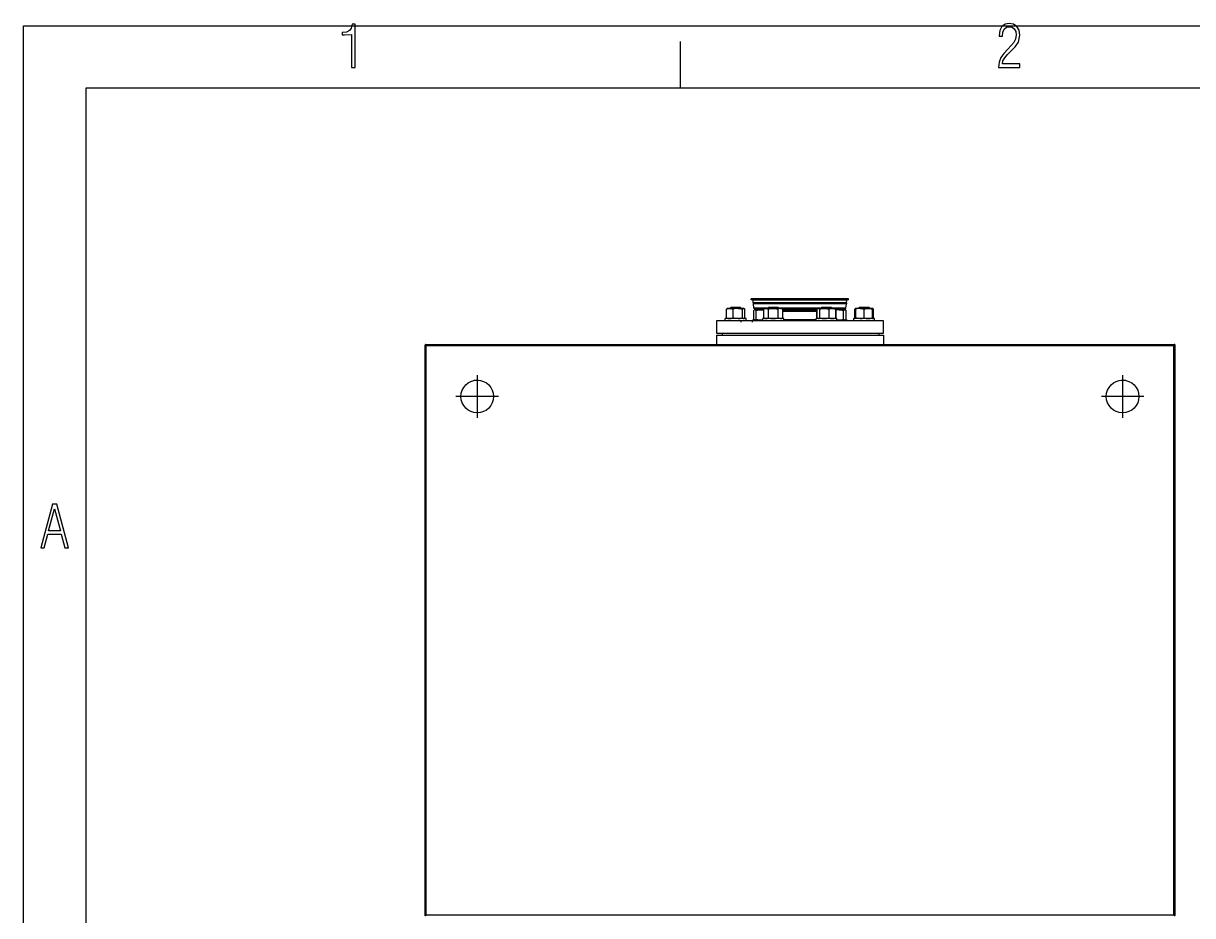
# Model space of a CAD drawing. Extents: x 0 to 420, y 0 to 297.
# Drawn here: x 0 to 93.4, y 225.9 to 297.2 of the extents above; entities that cross this region are included whole.
import ezdxf

# ---------------------------------------------------------------- set-up
doc = ezdxf.new("R2010")
doc.units = 0
doc.linetypes.add('DASHDOT', pattern=[18.5, 12, -3, 0.5, -3])
doc.layers.get('0').update_dxf_attribs({"linetype": 'CONTINUOUS'})

msp = doc.modelspace()

# ---------------------------------------------------------------- linework, layer by layer
at = {"color": 7}
for p, q in [((0, 0), (0, 297)), ((0, 297), (420, 297)), ((52.5, 292), (52.5, 295.75)), ((415, 292), (5, 292)), ((5, 292), (5, 5)), ((58.620613, 275.180817), (58.144547, 275.180817)), ((58.144547, 275.097504), (58.144547, 275.180817)), ((58.620613, 275.097504), (58.144547, 275.097504)), ((58.744911, 275.072784), (58.286182, 275.072784)), ((58.308643, 274.870605), (58.286182, 275.072784)), ((58.764626, 274.870605), (58.308643, 274.870605)), ((58.773949, 274.774994), (58.319271, 274.774994)), ((58.355785, 274.44635), (58.319271, 274.774994)), ((65.922325, 275.180817), (58.620613, 275.180817)), ((65.922325, 275.097504), (58.620613, 275.097504)), ((65.780693, 275.072784), (58.744911, 275.072784)), ((65.758224, 274.870605), (58.764626, 274.870605)), ((65.747604, 274.774994), (58.773949, 274.774994)), ((65.711082, 274.44635), (65.747604, 274.774994)), ((65.758224, 274.870605), (65.780693, 275.072784)), ((65.922325, 275.097504), (65.922325, 275.180817)), ((56.1572, 273.65799), (56.1572, 274.359222)), ((56.235767, 274.419708), (56.210587, 274.405182)), ((57.087997, 274.419708), (56.235767, 274.419708)), ((56.511883, 274.486389), (56.456326, 274.430817)), ((57.215042, 274.430817), (56.456326, 274.430817)), ((56.456326, 274.419708), (56.456326, 274.430817)), ((57.175758, 274.486389), (56.511883, 274.486389)), ((56.516464, 274.419708), (56.516464, 274.430817)), ((56.70153, 273.65799), (56.70153, 274.359222)), ((57.565777, 274.419708), (57.087997, 274.419708)), ((57.289661, 274.486389), (57.175758, 274.486389)), ((57.345215, 274.430817), (57.215042, 274.430817)), ((57.285076, 274.419708), (57.285076, 274.430817)), ((57.289661, 274.486389), (57.345215, 274.430817)), ((57.345215, 274.419708), (57.345215, 274.430817)), ((57.345215, 274.419708), (57.345215, 274.430817)), ((57.345215, 274.419708), (57.345215, 274.430817)), ((57.345215, 274.419708), (57.345215, 274.430817)), ((57.445103, 273.65799), (57.445103, 274.359222)), ((57.565777, 274.419708), (57.590954, 274.405182)), ((57.644341, 273.65799), (57.644341, 274.359222)), ((57.644341, 273.65799), (57.644341, 274.359222)), ((58.343586, 273.546875), (58.343586, 274.248108)), ((58.805996, 274.44635), (58.355785, 274.44635)), ((58.422153, 274.308594), (58.396942, 274.294067)), ((58.449055, 274.308594), (58.422153, 274.308594)), ((59.137619, 274.308594), (58.449055, 274.308594)), ((58.902908, 274.347504), (58.466217, 274.347504)), ((58.542828, 273.546875), (58.542828, 274.248108)), ((58.642712, 274.308594), (58.642712, 274.347504)), ((58.70285, 274.308594), (58.70285, 274.347504)), ((59.478424, 274.44635), (58.805996, 274.44635)), ((59.137619, 274.347504), (58.902908, 274.347504)), ((59.242413, 274.419708), (59.137615, 274.359222)), ((59.137615, 273.65799), (59.137615, 274.359222)), ((60.491013, 274.419708), (59.242413, 274.419708)), ((59.462971, 274.430817), (59.518528, 274.486389)), ((59.462971, 274.419708), (59.462971, 274.430817)), ((60.35186, 274.430817), (59.462971, 274.430817)), ((60.296307, 274.486389), (59.518528, 274.486389)), ((59.522518, 273.65799), (59.522518, 274.359222)), ((59.523109, 274.419708), (59.523109, 274.430817)), ((60.291721, 274.419708), (60.291721, 274.430817)), ((60.292316, 273.65799), (60.292316, 274.359222)), ((60.35186, 274.430817), (60.296307, 274.486389)), ((63.730518, 274.44635), (60.336353, 274.44635)), ((60.35186, 274.419708), (60.35186, 274.430817)), ((60.572422, 274.419708), (60.491013, 274.419708)), ((60.572422, 274.419708), (60.677216, 274.359222)), ((60.677216, 273.65799), (60.677216, 274.359222)), ((63.415886, 274.347504), (60.677216, 274.347504)), ((63.389656, 274.257599), (60.677216, 274.257599)), ((63.389656, 274.162567), (60.677216, 274.162567)), ((63.389656, 273.65799), (63.389656, 274.347504)), ((63.415886, 273.65799), (63.415886, 274.359222)), ((63.49445, 274.419708), (63.469242, 274.405151)), ((63.521351, 274.419708), (63.49445, 274.419708)), ((64.824463, 274.419708), (63.521351, 274.419708)), ((63.615124, 273.65799), (63.615124, 274.359222)), ((63.770565, 274.486389), (63.715012, 274.430817)), ((63.845184, 274.430817), (63.715012, 274.430817)), ((63.715012, 274.419708), (63.715012, 274.430817)), ((63.884468, 274.486389), (63.770565, 274.486389)), ((63.77515, 274.419708), (63.77515, 274.430817)), ((64.603897, 274.430817), (63.845184, 274.430817)), ((64.548347, 274.486389), (63.884468, 274.486389)), ((64.358696, 273.65799), (64.358696, 274.359222)), ((64.543762, 274.419708), (64.543762, 274.430817)), ((64.548347, 274.486389), (64.603897, 274.430817)), ((65.711082, 274.44635), (64.588394, 274.44635)), ((64.603897, 274.419708), (64.603897, 274.430817)), ((64.824463, 274.419708), (64.84967, 274.405151)), ((64.903023, 273.65799), (64.903023, 274.359222)), ((65.600655, 274.347504), (64.903023, 274.347504)), ((64.929253, 273.65799), (64.929253, 274.347504)), ((65.166939, 274.308594), (64.929253, 274.308594)), ((65.644714, 274.308594), (65.166939, 274.308594)), ((65.364021, 274.308594), (65.364021, 274.347504)), ((65.424156, 274.308655), (65.424156, 274.347534)), ((65.424156, 274.308594), (65.424156, 274.347504)), ((65.424156, 274.308624), (65.424156, 274.347504)), ((65.524048, 273.546875), (65.524048, 274.248108)), ((65.644714, 274.308594), (65.669899, 274.294067)), ((65.723282, 273.546875), (65.723282, 274.248108)), ((65.723282, 273.546875), (65.723282, 274.248108)), ((65.723282, 273.546875), (65.723282, 274.248108)), ((66.422531, 273.65799), (66.422531, 274.359222)), ((66.499428, 274.418762), (66.475914, 274.405182)), ((66.501099, 274.419708), (66.499435, 274.418762)), ((66.499435, 274.359222), (66.499435, 274.418762)), ((66.499435, 273.65799), (66.499435, 274.359222)), ((66.847282, 274.419708), (66.501099, 274.419708)), ((66.777214, 274.486389), (66.721657, 274.430817)), ((67.1661, 274.430817), (66.721657, 274.430817)), ((66.721657, 274.419708), (66.721657, 274.430817)), ((67.1661, 274.486389), (66.777214, 274.486389)), ((66.781792, 274.419708), (66.781792, 274.430817)), ((67.8311, 274.419708), (66.847282, 274.419708)), ((67.554993, 274.486389), (67.1661, 274.486389)), ((67.610542, 274.430817), (67.1661, 274.430817)), ((67.1661, 273.65799), (67.1661, 274.359222)), ((67.550407, 274.419708), (67.550407, 274.430817)), ((67.554993, 274.486389), (67.610542, 274.430817)), ((67.610542, 274.419708), (67.610542, 274.430817)), ((67.610542, 274.419708), (67.610542, 274.430817)), ((67.610542, 274.419708), (67.610542, 274.430817)), ((67.610542, 274.419708), (67.610542, 274.430817)), ((67.8311, 274.419708), (67.832764, 274.418762)), ((67.832764, 274.359222), (67.832764, 274.418762)), ((67.832764, 274.418762), (67.856285, 274.405182)), ((67.832764, 273.65799), (67.832764, 274.359222)), ((67.909668, 273.65799), (67.909668, 274.359222)), ((67.909668, 273.65799), (67.909668, 274.359222)), ((68.700104, 273.43457), (55.366768, 273.43457)), ((55.366768, 273.43457), (55.366768, 272.42804)), ((57.490028, 273.597504), (56.067436, 273.597504)), ((56.067436, 273.430817), (56.067436, 273.597504)), ((56.067436, 273.430817), (56.067436, 273.430908)), ((57.490028, 273.430817), (56.067436, 273.430817)), ((56.210556, 273.612061), (56.2141, 273.610077)), ((56.235767, 273.597504), (56.210556, 273.612061)), ((56.235767, 273.597504), (56.210587, 273.61203)), ((56.235767, 273.597504), (56.234104, 273.59845)), ((56.235767, 273.597504), (56.234104, 273.59845)), ((57.345215, 273.319733), (57.345215, 273.430908)), ((57.345215, 273.319733), (57.345215, 273.430908)), ((57.734104, 273.597504), (57.490028, 273.597504)), ((57.734104, 273.430817), (57.490028, 273.430817)), ((57.565777, 273.597504), (57.590984, 273.612061)), ((57.565777, 273.597504), (57.590954, 273.61203)), ((57.565777, 273.597504), (57.567436, 273.59845)), ((57.565777, 273.597504), (57.567436, 273.59845)), ((57.734104, 273.430817), (57.734104, 273.597504)), ((57.734104, 273.430817), (57.734104, 273.597504)), ((57.734104, 273.430817), (57.734104, 273.597504)), ((57.734104, 273.430817), (57.734104, 273.597504)), ((58.497902, 273.486389), (58.253822, 273.486389)), ((58.253822, 273.319733), (58.253822, 273.486389)), ((58.422153, 273.486389), (58.396942, 273.500946)), ((58.422153, 273.486389), (58.396976, 273.500916)), ((58.422153, 273.486389), (58.396976, 273.500916)), ((59.073994, 273.486389), (58.497902, 273.486389)), ((59.074081, 273.430817), (59.074081, 273.597504)), ((60.740749, 273.597504), (59.074081, 273.597504)), ((60.740749, 273.430817), (59.074081, 273.430817)), ((59.242413, 273.597504), (59.137615, 273.65799)), ((59.242413, 273.597504), (59.217201, 273.612061)), ((60.491013, 273.597504), (59.242413, 273.597504)), ((60.572422, 273.597504), (60.491013, 273.597504)), ((60.572422, 273.597504), (60.677216, 273.65799)), ((60.572422, 273.597504), (60.59763, 273.612061)), ((63.326122, 273.502502), (60.740334, 273.502502)), ((60.740749, 273.430817), (60.740749, 273.597504)), ((60.740749, 273.430817), (60.740749, 273.597504)), ((63.570198, 273.597504), (63.326122, 273.597504)), ((63.326122, 273.430817), (63.326122, 273.597504)), ((63.570198, 273.430817), (63.326122, 273.430817)), ((63.49445, 273.597504), (63.389656, 273.65799)), ((63.49445, 273.597504), (63.469242, 273.612061)), ((64.99279, 273.597504), (63.570198, 273.597504)), ((64.99279, 273.430817), (63.570198, 273.430817)), ((64.824463, 273.597504), (64.929253, 273.65799)), ((64.824463, 273.597504), (64.84967, 273.612061)), ((65.166939, 273.486389), (64.992775, 273.486389)), ((64.99279, 273.430817), (64.99279, 273.597504)), ((64.99279, 273.430817), (64.99279, 273.597504)), ((65.56897, 273.486389), (64.99279, 273.486389)), ((65.813049, 273.486389), (65.56897, 273.486389)), ((65.644714, 273.486389), (65.66993, 273.500946)), ((65.644714, 273.486389), (65.669899, 273.500916)), ((65.644714, 273.486389), (65.669899, 273.500916)), ((65.666077, 273.49881), (65.669899, 273.500916)), ((67.1661, 273.597504), (66.332764, 273.597504)), ((66.332764, 273.430817), (66.332764, 273.597504)), ((66.332764, 273.430817), (66.332764, 273.430908)), ((67.1661, 273.430817), (66.332764, 273.430817)), ((66.475883, 273.612061), (66.47934, 273.610138)), ((66.501099, 273.597504), (66.475883, 273.612061)), ((66.501099, 273.597504), (66.475914, 273.61203)), ((66.499435, 273.59845), (66.499435, 273.65799)), ((66.501099, 273.597504), (66.499435, 273.59845)), ((66.501099, 273.597504), (66.499435, 273.59845)), ((67.999435, 273.597504), (67.1661, 273.597504)), ((67.999435, 273.430817), (67.1661, 273.430817)), ((67.8311, 273.597504), (67.856316, 273.612061)), ((67.8311, 273.597504), (67.856285, 273.61203)), ((67.8311, 273.597504), (67.832764, 273.59845)), ((67.8311, 273.597504), (67.832764, 273.59845)), ((67.832764, 273.59845), (67.832764, 273.65799)), ((67.999435, 273.430817), (67.999435, 273.597504)), ((67.999435, 273.430817), (67.999435, 273.597504)), ((67.999435, 273.430817), (67.999435, 273.597504)), ((67.999435, 273.430817), (67.999435, 273.597504)), ((68.700104, 272.42804), (68.700104, 273.43457)), ((55.366768, 272.42804), (68.700104, 272.42804)), ((55.366768, 272.26416), (68.700104, 272.26416)), ((55.366768, 272.26416), (55.366768, 271.541962)), ((55.811062, 272.42804), (55.811062, 272.26416)), ((68.335266, 272.42804), (68.335266, 272.26416)), ((68.700104, 272.26416), (68.700104, 271.541962)), ((68.700104, 272.26416), (68.700104, 271.541992)), ((32.088989, 271.497498), (32.133434, 271.497498)), ((32.088989, 225.919724), (32.088989, 271.497498)), ((32.115013, 271.497498), (32.11602, 271.498383)), ((32.11602, 271.498383), (32.116997, 271.497498)), ((32.11602, 271.498383), (32.13343, 271.498383)), ((32.133434, 271.541931), (91.933441, 271.541931)), ((32.133434, 271.541931), (32.133434, 271.497498)), ((32.142731, 271.478912), (32.133434, 271.497498)), ((32.177879, 225.964157), (32.177879, 271.453064)), ((32.177879, 271.453064), (91.888992, 271.453064)), ((91.888992, 271.453064), (91.888992, 225.964157)), ((91.977882, 271.541931), (91.933441, 271.541931)), ((91.977882, 271.453064), (91.977859, 271.454102)), ((91.977882, 271.453064), (91.977875, 271.453796)), ((91.977882, 271.541931), (91.977882, 225.919724)), ((91.977882, 271.453064), (91.977882, 271.453186)), ((36.366768, 268.653046), (35.987762, 268.653046)), ((88.079102, 268.653046), (87.700104, 268.653046)), ((32.088989, 225.875275), (32.088989, 225.919724)), ((32.177879, 225.964157), (91.888992, 225.964157)), ((91.977882, 225.875275), (91.977882, 225.919724))]:
    msp.add_line(p, q, dxfattribs=at)
at = {"color": 7, "linetype": 'DASHDOT'}
for p, q in [((36.255657, 269.07251), (36.255657, 265.67804)), ((87.811218, 269.07251), (87.811218, 265.67804)), ((37.952881, 267.375275), (34.558434, 267.375275)), ((89.508438, 267.375275), (86.113991, 267.375275))]:
    msp.add_line(p, q, dxfattribs=at)
at = {"color": 7}
for points in [[(26.20537, 293.675842), (26.491947, 293.675842), (26.491947, 297.124176), (26.271141, 297.124176), (26.195974, 296.818787), (26.045639, 296.616791), (25.806042, 296.494629), (25.472485, 296.452362), (25.472485, 296.273834), (25.660404, 296.269135), (26.20537, 296.311401)], [(77.892616, 293.675842), (79.607384, 293.675842), (79.607384, 293.962433), (78.207382, 293.962433), (78.254364, 294.206726), (78.395302, 294.44632), (78.616112, 294.704712), (78.907387, 294.991272), (79.231544, 295.30603), (79.489937, 295.691284), (79.597992, 296.259735), (79.536919, 296.649658), (79.36779, 296.940948), (79.100006, 297.124176), (78.75705, 297.189941), (78.418793, 297.124176), (78.1651, 296.931549), (78.000671, 296.62619), (77.944298, 296.222137), (77.944298, 296.170471), (78.212082, 296.170471), (78.249664, 296.499329), (78.357719, 296.738922), (78.536247, 296.879883), (78.78524, 296.926849), (78.996643, 296.879883), (79.161079, 296.753021), (79.269127, 296.550995), (79.306717, 296.283234), (79.255035, 295.935577), (79.114098, 295.648987), (78.644295, 295.122833), (78.315437, 294.784576), (78.075844, 294.465118), (77.939598, 294.103363)], [(1.388926, 255.275833), (1.661409, 255.275833), (1.96208, 256.375153), (3.019127, 256.375153), (3.315101, 255.275833), (3.611074, 255.275833), (2.676174, 258.775818), (2.333221, 258.775818)], [(2.013758, 256.642944), (2.488255, 258.390594), (2.958054, 256.642944)]]:
    msp.add_lwpolyline(points, close=True, dxfattribs=at)
for points in [[(56.1572, 274.359222), (56.222294, 274.38327), (56.281586, 274.400299), (56.33704, 274.411438), (56.390202, 274.417419), (56.442394, 274.41861), (56.494911, 274.41507), (56.549046, 274.406555), (56.606205, 274.392578), (56.668118, 274.372223), (56.70153, 274.359222)], [(56.210587, 274.405182), (56.185295, 274.386993), (56.1572, 274.359222)], [(57.088516, 274.41864), (56.991714, 274.41568), (56.925446, 274.408752), (56.85614, 274.397461), (56.782173, 274.381256), (56.70153, 274.359222)], [(57.088516, 274.41864), (57.181778, 274.41333), (57.279533, 274.399506), (57.331505, 274.388977), (57.386421, 274.375671), (57.445103, 274.359222)], [(57.445103, 274.359222), (57.471073, 274.385162), (57.494587, 274.402832), (57.516556, 274.413666), (57.537682, 274.418427), (57.558605, 274.417511), (57.579937, 274.410828), (57.590954, 274.405182)], [(57.590954, 274.405182), (57.616245, 274.386993), (57.644341, 274.359222)], [(57.590984, 274.405151), (57.616264, 274.386993), (57.644341, 274.359222)], [(58.396942, 274.294067), (58.371666, 274.275879), (58.343586, 274.248108)], [(58.447281, 274.307556), (58.422531, 274.304901), (58.405632, 274.298615), (58.396942, 274.294067)], [(58.447281, 274.307556), (58.472271, 274.302216), (58.485146, 274.296448), (58.498463, 274.288391), (58.527103, 274.264557), (58.542828, 274.248108)], [(58.542828, 274.248108), (58.634762, 274.272858), (58.718307, 274.290161), (58.79641, 274.301208), (58.871361, 274.306793), (58.945164, 274.30722), (59.019779, 274.302551), (59.097191, 274.29248), (59.137619, 274.285217)], [(59.137615, 274.359222), (59.183643, 274.38327), (59.225567, 274.400299), (59.264782, 274.411438), (59.302372, 274.417419), (59.339279, 274.41861), (59.376411, 274.41507), (59.414692, 274.406555), (59.455109, 274.392578), (59.49889, 274.372223), (59.522518, 274.359222)], [(59.522518, 274.359222), (59.614571, 274.38327), (59.698421, 274.400299), (59.776848, 274.411438), (59.852028, 274.417419), (59.925842, 274.41861), (60.000107, 274.41507), (60.076668, 274.406555), (60.157501, 274.392578), (60.245064, 274.372223), (60.292316, 274.359222)], [(60.492634, 274.41864), (60.442528, 274.41568), (60.408222, 274.408752), (60.372349, 274.397461), (60.334057, 274.381256), (60.292316, 274.359222)], [(60.492634, 274.41864), (60.540913, 274.41333), (60.591515, 274.399506), (60.618412, 274.388977), (60.646839, 274.375671), (60.677216, 274.359222)], [(63.469242, 274.405151), (63.443962, 274.386993), (63.415886, 274.359222)], [(63.519577, 274.41864), (63.494827, 274.416016), (63.477932, 274.409729), (63.469242, 274.405151)], [(63.519577, 274.41864), (63.544567, 274.41333), (63.557442, 274.407562), (63.570759, 274.399506), (63.5994, 274.375671), (63.615124, 274.359222)], [(63.615124, 274.359222), (63.704041, 274.38327), (63.785034, 274.400299), (63.86079, 274.411438), (63.933407, 274.417419), (64.004707, 274.41861), (64.076439, 274.41507), (64.150391, 274.406555), (64.22847, 274.392578), (64.313049, 274.372223), (64.358696, 274.359222)], [(64.358696, 274.359222), (64.423782, 274.38327), (64.483078, 274.400299), (64.538536, 274.411438), (64.591698, 274.417419), (64.64389, 274.41861), (64.696404, 274.41507), (64.750534, 274.406555), (64.807693, 274.392578), (64.869614, 274.372223), (64.903023, 274.359222)], [(64.84967, 274.405151), (64.874947, 274.386993), (64.903023, 274.359222)], [(65.167458, 274.307556), (65.090569, 274.305878), (65.011955, 274.298615), (64.929253, 274.285217)], [(65.167458, 274.307556), (65.260719, 274.302216), (65.358475, 274.288391), (65.410446, 274.277863), (65.465363, 274.264557), (65.524048, 274.248108)], [(65.524048, 274.248108), (65.550018, 274.274048), (65.573532, 274.291718), (65.595497, 274.302551), (65.616623, 274.307343), (65.637543, 274.306396), (65.658882, 274.299713), (65.669899, 274.294067)], [(65.669899, 274.294067), (65.69519, 274.275879), (65.723282, 274.248108)], [(65.66993, 274.294067), (65.695206, 274.275879), (65.723282, 274.248108)], [(66.475914, 274.405182), (66.450623, 274.386993), (66.422531, 274.359222)], [(66.846397, 274.41864), (66.759605, 274.41568), (66.700188, 274.408752), (66.638054, 274.397461), (66.571732, 274.381256), (66.499435, 274.359222)], [(66.846397, 274.41864), (66.930008, 274.41333), (67.017654, 274.399506), (67.064247, 274.388977), (67.113487, 274.375671), (67.1661, 274.359222)], [(67.1661, 274.359222), (67.245819, 274.38327), (67.318436, 274.400299), (67.38636, 274.411438), (67.451462, 274.417419), (67.515388, 274.41861), (67.579704, 274.41507), (67.646011, 274.406555), (67.716011, 274.392578), (67.79184, 274.372223), (67.832764, 274.359222)], [(67.856285, 274.405182), (67.881577, 274.386993), (67.909668, 274.359222)], [(67.856316, 274.405151), (67.881592, 274.386993), (67.909668, 274.359222)], [(56.210587, 273.61203), (56.185295, 273.630219), (56.1572, 273.65799)], [(56.1572, 273.65799), (56.222294, 273.633942), (56.281586, 273.616913), (56.33704, 273.605774), (56.390202, 273.599792), (56.442394, 273.598602), (56.494911, 273.602173), (56.549046, 273.610657), (56.606205, 273.624634), (56.668118, 273.64502), (56.70153, 273.65799)], [(56.210556, 273.612061), (56.18528, 273.630219), (56.1572, 273.65799)], [(57.088516, 273.598572), (56.991714, 273.601532), (56.925446, 273.608459), (56.85614, 273.619751), (56.782173, 273.635956), (56.70153, 273.65799)], [(57.088516, 273.598572), (57.177475, 273.603455), (57.270348, 273.616058), (57.371105, 273.637634), (57.445103, 273.65799)], [(57.445103, 273.65799), (57.471073, 273.63205), (57.494587, 273.61438), (57.516556, 273.603546), (57.537682, 273.598785), (57.558605, 273.599701), (57.579937, 273.606384), (57.590954, 273.61203)], [(57.590954, 273.61203), (57.616245, 273.630219), (57.644341, 273.65799)], [(57.590984, 273.612061), (57.616264, 273.630219), (57.644341, 273.65799)], [(58.396942, 273.500946), (58.371666, 273.519135), (58.343586, 273.546875)], [(58.447281, 273.487457), (58.422531, 273.490112), (58.405632, 273.496368), (58.396942, 273.500946)], [(58.447281, 273.487457), (58.471115, 273.49234), (58.496002, 273.504974), (58.522999, 273.52652), (58.542828, 273.546875)], [(58.542828, 273.546875), (58.637531, 273.521454), (58.723412, 273.503967), (58.803665, 273.493011), (58.880772, 273.487885), (58.956928, 273.48819), (59.034275, 273.493927), (59.074078, 273.498962)], [(59.137615, 273.65799), (59.183643, 273.633942), (59.225567, 273.616913), (59.264782, 273.605774), (59.302372, 273.599792), (59.339279, 273.598602), (59.376411, 273.602173), (59.414692, 273.610657), (59.455109, 273.624634), (59.49889, 273.64502), (59.522518, 273.65799)], [(59.522518, 273.65799), (59.614571, 273.633942), (59.698421, 273.616913), (59.776848, 273.605774), (59.852028, 273.599792), (59.925842, 273.598602), (60.000107, 273.602173), (60.076668, 273.610657), (60.157501, 273.624634), (60.245064, 273.64502), (60.292316, 273.65799)], [(60.492634, 273.598572), (60.442528, 273.601532), (60.408222, 273.608459), (60.372349, 273.619751), (60.334057, 273.635956), (60.292316, 273.65799)], [(60.492634, 273.598572), (60.538681, 273.603455), (60.586758, 273.616058), (60.638912, 273.637634), (60.677216, 273.65799)], [(63.469242, 273.612061), (63.443962, 273.630219), (63.415886, 273.65799)], [(63.519577, 273.598572), (63.494827, 273.601196), (63.477932, 273.607483), (63.469242, 273.612061)], [(63.519577, 273.598572), (63.543411, 273.603455), (63.568298, 273.616058), (63.595295, 273.637634), (63.615124, 273.65799)], [(63.615124, 273.65799), (63.704041, 273.633942), (63.785034, 273.616913), (63.86079, 273.605774), (63.933407, 273.599792), (64.004707, 273.598602), (64.076439, 273.602173), (64.150391, 273.610657), (64.22847, 273.624634), (64.313049, 273.64502), (64.358696, 273.65799)], [(64.358696, 273.65799), (64.423782, 273.633942), (64.483078, 273.616913), (64.538536, 273.605774), (64.591698, 273.599792), (64.64389, 273.598602), (64.696404, 273.602173), (64.750534, 273.610657), (64.807693, 273.624634), (64.869614, 273.64502), (64.903023, 273.65799)], [(64.84967, 273.612061), (64.874947, 273.630219), (64.903023, 273.65799)], [(65.167458, 273.487457), (65.256416, 273.49234), (65.349289, 273.504974), (65.45005, 273.52652), (65.524048, 273.546875)], [(65.524048, 273.546875), (65.550018, 273.520935), (65.573532, 273.503265), (65.595497, 273.492432), (65.616623, 273.487671), (65.637543, 273.488586), (65.658882, 273.49527), (65.669899, 273.500916)], [(65.669899, 273.500916), (65.69519, 273.519104), (65.723282, 273.546875)], [(65.669899, 273.500916), (65.69519, 273.519104), (65.723282, 273.546875)], [(65.66993, 273.500946), (65.695206, 273.519135), (65.723282, 273.546875)], [(66.475914, 273.61203), (66.450623, 273.630219), (66.422531, 273.65799)], [(66.475883, 273.612061), (66.450607, 273.630219), (66.422531, 273.65799)], [(66.846397, 273.598572), (66.759605, 273.601532), (66.700188, 273.608459), (66.638054, 273.619751), (66.571732, 273.635956), (66.499435, 273.65799)], [(66.846397, 273.598572), (66.926147, 273.603455), (67.009415, 273.616058), (67.099754, 273.637634), (67.1661, 273.65799)], [(67.1661, 273.65799), (67.245819, 273.633942), (67.318436, 273.616913), (67.38636, 273.605774), (67.451462, 273.599792), (67.515388, 273.598602), (67.579704, 273.602173), (67.646011, 273.610657), (67.716011, 273.624634), (67.79184, 273.64502), (67.832764, 273.65799)], [(67.856285, 273.61203), (67.881577, 273.630219), (67.909668, 273.65799)], [(67.856316, 273.612061), (67.881592, 273.630219), (67.909668, 273.65799)], [(32.177879, 271.453064), (32.129261, 271.469421), (32.107735, 271.47879), (32.096478, 271.485809), (32.090202, 271.492828), (32.088989, 271.497498)], [(32.177879, 271.453064), (32.161507, 271.501678), (32.152149, 271.523193), (32.14513, 271.534454), (32.138115, 271.540741), (32.133434, 271.541931)], [(32.177879, 271.453064), (32.153572, 271.469421), (32.140671, 271.48111), (32.134796, 271.490479), (32.133434, 271.497498)], [(32.177879, 271.453064), (32.161507, 271.477356), (32.149811, 271.490265), (32.140453, 271.496124), (32.133434, 271.497498)], [(91.888992, 271.453064), (91.9133, 271.485809), (91.926201, 271.509186), (91.932831, 271.532593), (91.933441, 271.541931)], [(91.888992, 271.453064), (91.931297, 271.48111), (91.954391, 271.499847), (91.967163, 271.513885), (91.975159, 271.527893), (91.977882, 271.541931)], [(91.888992, 271.453064), (91.905365, 271.501678), (91.914719, 271.523193), (91.921738, 271.534454), (91.928757, 271.540741), (91.933441, 271.541931)], [(91.888992, 271.453064), (91.90741, 271.47998), (91.915306, 271.488678)], [(32.177879, 225.964157), (32.149811, 225.92186), (32.131096, 225.898773), (32.117058, 225.885986), (32.103027, 225.877991), (32.088989, 225.875275)], [(32.177879, 225.964157), (32.133434, 225.949341), (32.105968, 225.9375), (32.096672, 225.931564), (32.090935, 225.925644), (32.088989, 225.919724)], [(32.177879, 225.964157), (32.14513, 225.93985), (32.121742, 225.926956), (32.098347, 225.920319), (32.088989, 225.919724)], [(32.177879, 225.964157), (32.150948, 225.94574), (32.14225, 225.937851)], [(91.888992, 225.964157), (91.915924, 225.94574), (91.924622, 225.937851)], [(91.977882, 225.875275), (91.963844, 225.877991), (91.949814, 225.885986), (91.931099, 225.903961), (91.9077, 225.935303), (91.888992, 225.964157)], [(91.977882, 225.919724), (91.954483, 225.923462), (91.931099, 225.934067), (91.90303, 225.953247), (91.888992, 225.964157)], [(91.888992, 225.964157), (91.937607, 225.947784), (91.959137, 225.938431), (91.970398, 225.931412), (91.976669, 225.924393), (91.977882, 225.919724)]]:
    msp.add_lwpolyline(points, dxfattribs=at)
for centre in [(36.255657, 267.375275), (87.811218, 267.375275)]:
    msp.add_circle(centre, 1.305556, dxfattribs=at)
for centre, radius, start, end in [((58.258572, 275.069733), 0.027778, 6.340192, 90.000003), ((58.341564, 274.825867), 0.055556, 126.340195, 246.340188), ((65.725304, 274.825867), 0.055556, 293.659807, 53.659803), ((65.808296, 275.069733), 0.027778, 90.000003, 173.659814), ((58.466217, 274.458618), 0.111111, 186.340186, 269.999997), ((65.600655, 274.458618), 0.111111, 269.999997, 353.659809), ((66.789482, 273.466064), 0.965578, 107.478846, 112.335397), ((67.801987, 274.313019), 0.106966, 59.499923, 73.273559), ((63.675316, 274.148682), 0.567775, 239.793889, 246.04108), ((64.642693, 274.150391), 0.569703, 294.084884, 300.198135), ((65.153236, 274.598816), 1.111459, 261.7131, 270.733252), ((66.789482, 274.551147), 0.965578, 247.664603, 252.521154), ((67.801987, 273.704224), 0.106966, 286.726284, 300.500091), ((32.177879, 271.453064), 0.088889, 120.002285, 149.997552)]:
    msp.add_arc(centre, radius, start, end, dxfattribs=at)

doc.saveas('drawing.dxf')
